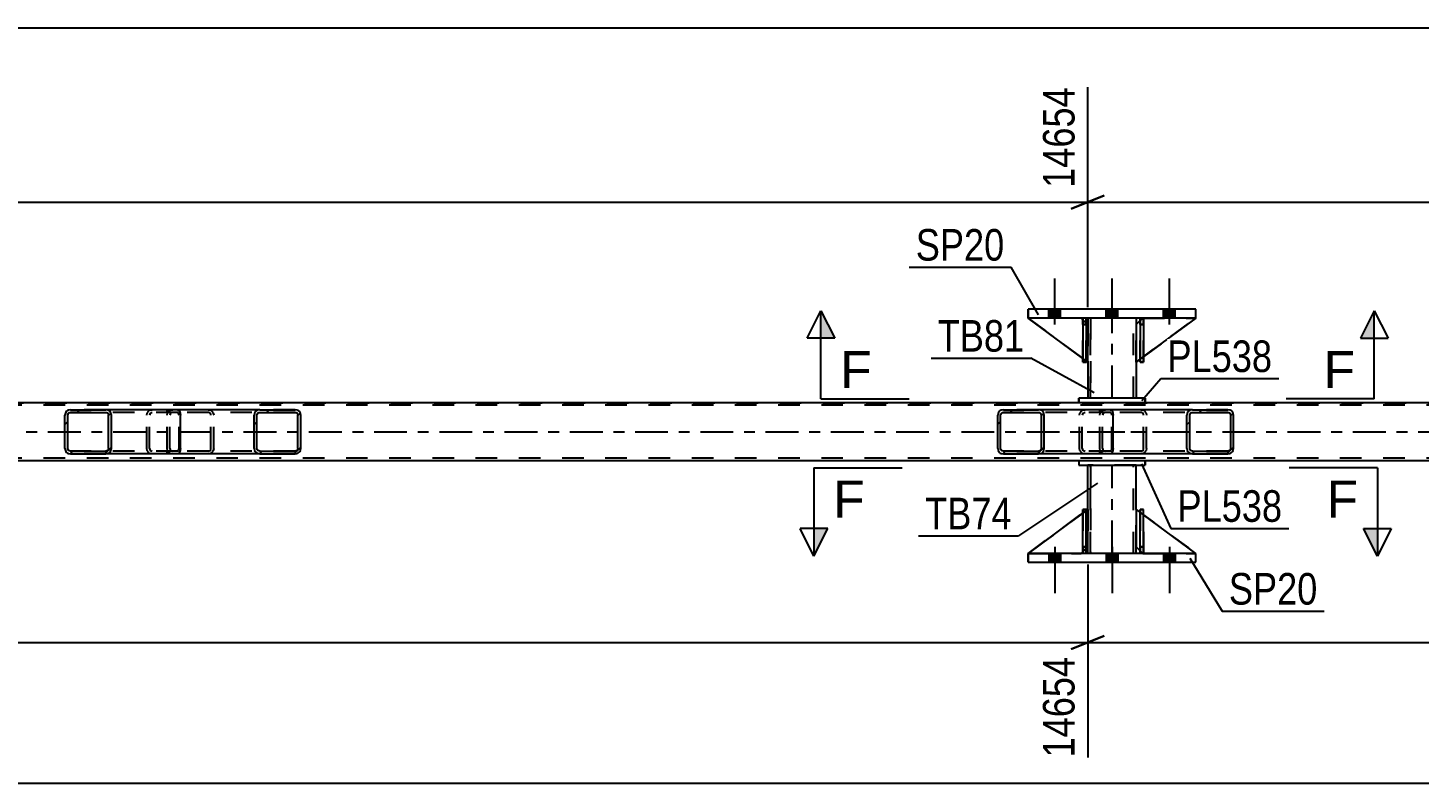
# Model space of a CAD drawing. Header units: millimetres. Extents: x 0 to 841, y 0 to 594.
# Drawn here: x 487.9 to 614.1, y 199.2 to 267.8 of the extents above; entities that cross this region are included whole.
import ezdxf

# ---------------------------------------------------------------- set-up
doc = ezdxf.new("R2010")
doc.units = ezdxf.units.MM
doc.linetypes.add('DXK_LINE_DOT2', pattern=[3.9198, 1.9599, -1.9599])
doc.linetypes.add('DXK_LINE_DOT3', pattern=[5.9187, 2.979, -0.9799, 0.9799, -0.9799])
doc.styles.add('Arial', font='ARIAL.TTF', dxfattribs={"height": 0.2})
doc.styles.add('Arial Narrow', font='ARIALN.TTF', dxfattribs={"height": 0.2})

# ---------------------------------------------------------------- blocks, each defined once
blk = doc.blocks.new('Part-122573578-4947 - 4939')
at = {"linetype": 'Continuous'}
h = blk.add_hatch(dxfattribs=at)
h.set_pattern_fill('', scale=0.7, style=0, pattern_type=0)
h.set_pattern_definition([(45, (495.46, 232.8012), (-1.57154, 1.57154), [])])
h.paths.add_polyline_path([(495.5, 232.62), (495.46, 232.8), (495.35, 232.96), (495.19, 233.06), (494.99, 233.1), (491.8, 233.1), (491.61, 233.06), (491.44, 232.96), (491.33, 232.8), (491.29, 232.62), (491.29, 229.58), (491.33, 229.39), (491.44, 229.24), (491.61, 229.13), (491.8, 229.1), (494.99, 229.1), (495.19, 229.13), (495.35, 229.24), (495.46, 229.39), (495.5, 229.58)])
h.paths.add_polyline_path([(495.23, 229.49), (495.17, 229.41), (495.09, 229.36), (494.99, 229.34), (491.8, 229.34), (491.7, 229.36), (491.62, 229.41), (491.57, 229.49), (491.55, 229.58), (491.55, 232.62), (491.57, 232.71), (491.62, 232.79), (491.7, 232.84), (491.8, 232.86), (494.99, 232.86), (495.09, 232.84), (495.17, 232.79), (495.23, 232.71), (495.25, 232.62), (495.25, 229.58)])
at = {"color": 2, "linetype": 'Continuous'}
for p, q in [((491.33, 232.8), (491.29, 232.62)), ((491.29, 229.58), (491.29, 232.62)), ((491.55, 232.62), (491.57, 232.71)), ((491.55, 229.58), (491.55, 232.62)), ((491.57, 232.71), (491.62, 232.79)), ((491.8, 233.1), (491.61, 233.06)), ((491.62, 232.79), (491.7, 232.84)), ((491.7, 232.84), (491.8, 232.86)), ((491.8, 233.1), (494.99, 233.1)), ((491.8, 232.86), (494.99, 232.86)), ((501.51, 233.1), (494.99, 233.1)), ((495.19, 233.06), (494.99, 233.1)), ((494.99, 232.86), (495.09, 232.84)), ((495.09, 232.84), (495.17, 232.79)), ((495.17, 232.79), (495.23, 232.71)), ((495.23, 232.71), (495.25, 232.62)), ((495.25, 229.58), (495.25, 232.62)), ((495.5, 232.62), (495.46, 232.8)), ((495.5, 229.58), (495.5, 232.62)), ((501.51, 233.1), (501.61, 233.06)), ((501.61, 233.06), (501.69, 232.96)), ((501.69, 232.96), (501.75, 232.8)), ((501.75, 232.8), (501.77, 232.62)), ((501.77, 229.58), (501.77, 232.62)), ((491.29, 229.58), (491.33, 229.39)), ((491.57, 229.49), (491.55, 229.58)), ((491.62, 229.41), (491.57, 229.49)), ((491.61, 229.13), (491.8, 229.1)), ((491.7, 229.36), (491.62, 229.41)), ((491.8, 229.34), (491.7, 229.36)), ((491.8, 229.34), (494.99, 229.34)), ((491.8, 229.1), (494.99, 229.1)), ((495.09, 229.36), (494.99, 229.34)), ((494.99, 229.1), (495.19, 229.13)), ((501.51, 229.1), (494.99, 229.1)), ((495.17, 229.41), (495.09, 229.36)), ((495.23, 229.49), (495.17, 229.41)), ((495.25, 229.58), (495.23, 229.49)), ((495.46, 229.39), (495.5, 229.58)), ((501.61, 229.13), (501.51, 229.1)), ((501.69, 229.24), (501.61, 229.13)), ((501.75, 229.39), (501.69, 229.24)), ((501.77, 229.58), (501.75, 229.39))]:
    blk.add_line(p, q, dxfattribs=at)
at = {"color": 7, "linetype": 'DXK_LINE_DOT2'}
for p, q in [((494.99, 233.1), (491.8, 233.1)), ((501.51, 232.86), (491.8, 232.86)), ((498.71, 232.62), (498.74, 232.8)), ((498.71, 229.58), (498.71, 232.62)), ((498.98, 232.71), (498.96, 232.62)), ((498.96, 229.58), (498.96, 232.62)), ((499.03, 232.79), (498.98, 232.71)), ((499.02, 233.06), (499.21, 233.1)), ((499.03, 232.79), (499.05, 232.8)), ((499.05, 232.8), (499.11, 232.84)), ((499.11, 232.84), (499.21, 232.86)), ((500.55, 232.86), (500.55, 233.1)), ((501.56, 232.84), (501.51, 232.86)), ((501.6, 232.79), (501.56, 232.84)), ((501.63, 232.71), (501.6, 232.79)), ((501.64, 232.62), (501.63, 232.71)), ((501.64, 229.58), (501.64, 232.62)), ((501.51, 229.34), (491.8, 229.34)), ((494.99, 229.1), (491.8, 229.1)), ((498.74, 229.39), (498.71, 229.58)), ((498.96, 229.58), (498.98, 229.49)), ((498.98, 229.49), (499.03, 229.41)), ((499.21, 229.1), (499.02, 229.13)), ((499.03, 229.41), (499.11, 229.36)), ((499.11, 229.36), (499.21, 229.34)), ((500.55, 229.1), (500.55, 229.34)), ((501.51, 229.34), (501.56, 229.36)), ((501.56, 229.36), (501.6, 229.41)), ((501.6, 229.41), (501.63, 229.49)), ((501.63, 229.49), (501.64, 229.58))]:
    blk.add_line(p, q, dxfattribs=at)
at = {"color": 2, "linetype": 'Continuous'}
for centre, start, end in [((491.78, 232.6), 111.1034, 156.0535), ((495.01, 232.6), 23.9465, 68.8966), ((491.78, 229.59), 203.9465, 248.8966), ((495.01, 229.59), 291.1034, 336.0535)]:
    blk.add_arc(centre, 0.493, start, end, dxfattribs=at)
at = {"color": 7, "linetype": 'DXK_LINE_DOT2'}
for centre, start, end in [((499.19, 232.6), 111.1034, 156.0535), ((499.19, 229.59), 203.9465, 248.8966)]:
    blk.add_arc(centre, 0.493, start, end, dxfattribs=at)
blk = doc.blocks.new('Part-122573578-4987 - 4939')
at = {"color": 2, "linetype": 'Continuous'}
for p, q in [((584.06, 241.42), (584.06, 240.82)), ((588.46, 241.42), (588.46, 240.82)), ((588.46, 241.42), (588.46, 240.82)), ((584.06, 237.42), (584.06, 234.14)), ((588.46, 237.42), (588.46, 234.14)), ((588.46, 237.42), (588.46, 234.14))]:
    blk.add_line(p, q, dxfattribs=at)
at = {"color": 7, "linetype": 'DXK_LINE_DOT2'}
for p, q in [((588.46, 241.42), (584.06, 241.42)), ((584.06, 241.42), (584.06, 234.14)), ((584.3, 234.14), (584.3, 241.42)), ((584.3, 241.42), (584.3, 234.14)), ((588.22, 234.14), (588.22, 241.42)), ((588.22, 234.14), (588.22, 241.42)), ((584.06, 240.82), (584.06, 237.42)), ((588.46, 240.82), (588.46, 237.42)), ((588.46, 240.82), (588.46, 237.42)), ((588.46, 234.14), (584.06, 234.14))]:
    blk.add_line(p, q, dxfattribs=at)
at = {"color": 7, "linetype": 'DXK_LINE_DOT3'}
blk.add_line((586.26, 234.14), (586.26, 241.42), dxfattribs=at)
blk = doc.blocks.new('Part-122573578-5002 - 4939')
at = {"linetype": 'Continuous'}
h = blk.add_hatch(dxfattribs=at)
h.set_pattern_fill('', scale=0.7, style=0, pattern_type=0)
h.set_pattern_definition([(45, (512.6375, 232.8012), (-1.57154, 1.57154), [])])
h.paths.add_polyline_path([(512.68, 232.62), (512.64, 232.8), (512.53, 232.96), (512.36, 233.06), (512.17, 233.1), (508.95, 233.1), (508.76, 233.06), (508.59, 232.96), (508.48, 232.8), (508.45, 232.62), (508.45, 229.58), (508.48, 229.39), (508.59, 229.24), (508.76, 229.13), (508.95, 229.1), (512.17, 229.1), (512.36, 229.13), (512.53, 229.24), (512.64, 229.39), (512.68, 229.58)])
h.paths.add_polyline_path([(512.4, 229.49), (512.35, 229.41), (512.27, 229.36), (512.17, 229.34), (508.95, 229.34), (508.86, 229.36), (508.77, 229.41), (508.72, 229.49), (508.7, 229.58), (508.7, 232.62), (508.72, 232.71), (508.77, 232.79), (508.86, 232.84), (508.95, 232.86), (512.17, 232.86), (512.27, 232.84), (512.35, 232.79), (512.4, 232.71), (512.42, 232.62), (512.42, 229.58)])
at = {"color": 7, "linetype": 'DXK_LINE_DOT2'}
for p, q in [((500.55, 232.62), (500.59, 232.8)), ((500.55, 229.58), (500.55, 232.62)), ((500.82, 232.71), (500.8, 232.62)), ((500.8, 229.58), (500.8, 232.62)), ((500.88, 232.79), (500.82, 232.71)), ((500.86, 233.06), (501.06, 233.1)), ((500.96, 232.84), (500.88, 232.79)), ((501.06, 232.86), (500.96, 232.84)), ((501.51, 233.1), (501.06, 233.1)), ((512.17, 232.86), (501.06, 232.86)), ((504.27, 233.1), (504.47, 233.06)), ((504.37, 232.84), (504.27, 232.86)), ((504.45, 232.79), (504.37, 232.84)), ((504.51, 232.71), (504.45, 232.79)), ((504.53, 232.62), (504.51, 232.71)), ((504.53, 229.58), (504.53, 232.62)), ((504.74, 232.8), (504.78, 232.62)), ((504.78, 229.58), (504.78, 232.62)), ((512.17, 233.1), (508.95, 233.1)), ((500.59, 229.39), (500.55, 229.58)), ((500.8, 229.58), (500.82, 229.49)), ((500.82, 229.49), (500.88, 229.41)), ((501.06, 229.1), (500.86, 229.13)), ((500.88, 229.41), (500.96, 229.36)), ((500.96, 229.36), (501.06, 229.34)), ((512.17, 229.34), (501.06, 229.34)), ((501.51, 229.1), (501.06, 229.1)), ((504.27, 229.34), (504.37, 229.36)), ((504.47, 229.13), (504.27, 229.1)), ((504.37, 229.36), (504.45, 229.41)), ((504.45, 229.41), (504.51, 229.49)), ((504.51, 229.49), (504.53, 229.58)), ((504.78, 229.58), (504.74, 229.39)), ((512.17, 229.1), (508.95, 229.1))]:
    blk.add_line(p, q, dxfattribs=at)
at = {"color": 2, "linetype": 'Continuous'}
for p, q in [((508.95, 233.1), (501.51, 233.1)), ((508.48, 232.8), (508.45, 232.62)), ((508.45, 229.58), (508.45, 232.62)), ((508.7, 232.62), (508.72, 232.71)), ((508.7, 229.58), (508.7, 232.62)), ((508.72, 232.71), (508.77, 232.79)), ((508.95, 233.1), (508.76, 233.06)), ((508.77, 232.79), (508.86, 232.84)), ((508.86, 232.84), (508.95, 232.86)), ((508.95, 233.1), (512.17, 233.1)), ((508.95, 232.86), (512.17, 232.86)), ((512.36, 233.06), (512.17, 233.1)), ((512.17, 232.86), (512.27, 232.84)), ((512.27, 232.84), (512.35, 232.79)), ((512.35, 232.79), (512.4, 232.71)), ((512.4, 232.71), (512.42, 232.62)), ((512.42, 229.58), (512.42, 232.62)), ((512.68, 232.62), (512.64, 232.8)), ((512.68, 229.58), (512.68, 232.62)), ((508.95, 229.1), (501.51, 229.1)), ((508.45, 229.58), (508.48, 229.39)), ((508.72, 229.49), (508.7, 229.58)), ((508.77, 229.41), (508.72, 229.49)), ((508.76, 229.13), (508.95, 229.1)), ((508.86, 229.36), (508.77, 229.41)), ((508.95, 229.34), (508.86, 229.36)), ((508.95, 229.34), (512.17, 229.34)), ((508.95, 229.1), (512.17, 229.1)), ((512.27, 229.36), (512.17, 229.34)), ((512.17, 229.1), (512.36, 229.13)), ((512.35, 229.41), (512.27, 229.36)), ((512.4, 229.49), (512.35, 229.41)), ((512.42, 229.58), (512.4, 229.49)), ((512.64, 229.39), (512.68, 229.58))]:
    blk.add_line(p, q, dxfattribs=at)
at = {"color": 7, "linetype": 'DXK_LINE_DOT2'}
for centre, start, end in [((501.04, 232.6), 110.9282, 155.8647), ((504.29, 232.6), 24.1353, 69.0718), ((501.04, 229.6), 204.1353, 249.0718), ((504.29, 229.6), 290.9282, 335.8647)]:
    blk.add_arc(centre, 0.495, start, end, dxfattribs=at)
at = {"color": 2, "linetype": 'Continuous'}
for centre, start, end in [((508.94, 232.6), 110.9282, 155.8647), ((512.19, 232.6), 24.1353, 69.0718), ((508.94, 229.6), 204.1353, 249.0718), ((512.19, 229.6), 290.9282, 335.8647)]:
    blk.add_arc(centre, 0.495, start, end, dxfattribs=at)
blk = doc.blocks.new('Part-122573578-5003 - 4939')
at = {"linetype": 'Continuous'}
h = blk.add_hatch(dxfattribs=at)
h.set_pattern_fill('', scale=0.7, style=0, pattern_type=0)
h.set_pattern_definition([(45, (580.0666, 232.8012), (-1.57154, 1.57154), [])])
h.paths.add_polyline_path([(580.11, 232.62), (580.07, 232.8), (579.96, 232.96), (579.79, 233.06), (579.6, 233.1), (576.41, 233.1), (576.21, 233.06), (576.05, 232.96), (575.94, 232.8), (575.9, 232.62), (575.9, 229.58), (575.94, 229.39), (576.05, 229.24), (576.21, 229.13), (576.41, 229.1), (579.6, 229.1), (579.79, 229.13), (579.96, 229.24), (580.07, 229.39), (580.11, 229.58)])
h.paths.add_polyline_path([(579.83, 229.49), (579.78, 229.41), (579.7, 229.36), (579.6, 229.34), (576.41, 229.34), (576.31, 229.36), (576.23, 229.41), (576.17, 229.49), (576.15, 229.58), (576.15, 232.62), (576.17, 232.71), (576.23, 232.79), (576.31, 232.84), (576.41, 232.86), (579.6, 232.86), (579.7, 232.84), (579.78, 232.79), (579.83, 232.71), (579.85, 232.62), (579.85, 229.58)])
at = {"color": 2, "linetype": 'Continuous'}
for p, q in [((575.94, 232.8), (575.9, 232.62)), ((575.9, 229.58), (575.9, 232.62)), ((576.15, 232.62), (576.17, 232.71)), ((576.15, 229.58), (576.15, 232.62)), ((576.17, 232.71), (576.23, 232.79)), ((576.41, 233.1), (576.21, 233.06)), ((576.23, 232.79), (576.31, 232.84)), ((576.31, 232.84), (576.41, 232.86)), ((576.41, 233.1), (579.6, 233.1)), ((576.41, 232.86), (579.6, 232.86)), ((586.11, 233.1), (579.6, 233.1)), ((579.79, 233.06), (579.6, 233.1)), ((579.6, 232.86), (579.7, 232.84)), ((579.7, 232.84), (579.78, 232.79)), ((579.78, 232.79), (579.83, 232.71)), ((579.83, 232.71), (579.85, 232.62)), ((579.85, 229.58), (579.85, 232.62)), ((580.11, 232.62), (580.07, 232.8)), ((580.11, 229.58), (580.11, 232.62)), ((586.11, 233.1), (586.21, 233.06)), ((586.21, 233.06), (586.3, 232.96)), ((586.3, 232.96), (586.35, 232.8)), ((586.35, 232.8), (586.37, 232.62)), ((586.37, 229.58), (586.37, 232.62)), ((575.9, 229.58), (575.94, 229.39)), ((576.17, 229.49), (576.15, 229.58)), ((576.23, 229.41), (576.17, 229.49)), ((576.21, 229.13), (576.41, 229.1)), ((576.31, 229.36), (576.23, 229.41)), ((576.41, 229.34), (576.31, 229.36)), ((576.41, 229.34), (579.6, 229.34)), ((576.41, 229.1), (579.6, 229.1)), ((579.7, 229.36), (579.6, 229.34)), ((579.6, 229.1), (579.79, 229.13)), ((586.11, 229.1), (579.6, 229.1)), ((579.78, 229.41), (579.7, 229.36)), ((579.83, 229.49), (579.78, 229.41)), ((579.85, 229.58), (579.83, 229.49)), ((580.07, 229.39), (580.11, 229.58)), ((586.21, 229.13), (586.11, 229.1)), ((586.3, 229.24), (586.21, 229.13)), ((586.35, 229.39), (586.3, 229.24)), ((586.37, 229.58), (586.35, 229.39))]:
    blk.add_line(p, q, dxfattribs=at)
at = {"color": 7, "linetype": 'DXK_LINE_DOT2'}
for p, q in [((579.6, 233.1), (576.41, 233.1)), ((586.11, 232.86), (576.41, 232.86)), ((583.31, 232.62), (583.35, 232.8)), ((583.31, 229.58), (583.31, 232.62)), ((583.58, 232.71), (583.56, 232.62)), ((583.56, 229.58), (583.56, 232.62)), ((583.64, 232.79), (583.58, 232.71)), ((583.62, 233.06), (583.82, 233.1)), ((583.64, 232.79), (583.66, 232.8)), ((583.66, 232.8), (583.72, 232.84)), ((583.72, 232.84), (583.82, 232.86)), ((585.16, 232.86), (585.16, 233.1)), ((586.16, 232.84), (586.11, 232.86)), ((586.21, 232.79), (586.16, 232.84)), ((586.23, 232.71), (586.21, 232.79)), ((586.24, 232.62), (586.23, 232.71)), ((586.24, 229.58), (586.24, 232.62)), ((586.11, 229.34), (576.41, 229.34)), ((579.6, 229.1), (576.41, 229.1)), ((583.35, 229.39), (583.31, 229.58)), ((583.56, 229.58), (583.58, 229.49)), ((583.58, 229.49), (583.64, 229.41)), ((583.82, 229.1), (583.62, 229.13)), ((583.64, 229.41), (583.66, 229.39)), ((583.66, 229.39), (583.72, 229.36)), ((583.72, 229.36), (583.82, 229.34)), ((585.16, 229.1), (585.16, 229.34)), ((586.11, 229.34), (586.16, 229.36)), ((586.16, 229.36), (586.21, 229.41)), ((586.21, 229.41), (586.23, 229.49)), ((586.23, 229.49), (586.24, 229.58))]:
    blk.add_line(p, q, dxfattribs=at)
at = {"color": 2, "linetype": 'Continuous'}
for centre, start, end in [((576.39, 232.6), 111.1034, 156.0535), ((579.62, 232.6), 23.9465, 68.8966), ((576.39, 229.59), 203.9465, 248.8966), ((579.62, 229.59), 291.1034, 336.0535)]:
    blk.add_arc(centre, 0.493, start, end, dxfattribs=at)
at = {"color": 7, "linetype": 'DXK_LINE_DOT2'}
for centre, start, end in [((583.8, 232.6), 111.1034, 156.0535), ((583.8, 229.59), 203.9465, 248.8966)]:
    blk.add_arc(centre, 0.493, start, end, dxfattribs=at)
blk = doc.blocks.new('Part-122573578-5004 - 4939')
at = {"linetype": 'Continuous'}
h = blk.add_hatch(dxfattribs=at)
h.set_pattern_fill('', scale=0.7, style=0, pattern_type=0)
h.set_pattern_definition([(45, (597.2442, 232.8012), (-1.57154, 1.57154), [])])
h.paths.add_polyline_path([(597.28, 232.62), (597.24, 232.8), (597.13, 232.96), (596.97, 233.06), (596.78, 233.1), (593.56, 233.1), (593.37, 233.06), (593.2, 232.96), (593.09, 232.8), (593.05, 232.62), (593.05, 229.58), (593.09, 229.39), (593.2, 229.24), (593.37, 229.13), (593.56, 229.1), (596.78, 229.1), (596.97, 229.13), (597.13, 229.24), (597.24, 229.39), (597.28, 229.58)])
h.paths.add_polyline_path([(597.01, 229.49), (596.95, 229.41), (596.87, 229.36), (596.78, 229.34), (593.56, 229.34), (593.46, 229.36), (593.38, 229.41), (593.33, 229.49), (593.31, 229.58), (593.31, 232.62), (593.33, 232.71), (593.38, 232.79), (593.46, 232.84), (593.56, 232.86), (596.78, 232.86), (596.87, 232.84), (596.95, 232.79), (597.01, 232.71), (597.03, 232.62), (597.03, 229.58)])
at = {"color": 7, "linetype": 'DXK_LINE_DOT2'}
for p, q in [((585.16, 232.62), (585.19, 232.8)), ((585.16, 229.58), (585.16, 232.62)), ((585.43, 232.71), (585.41, 232.62)), ((585.41, 229.58), (585.41, 232.62)), ((585.48, 232.79), (585.43, 232.71)), ((585.47, 233.06), (585.66, 233.1)), ((585.57, 232.84), (585.48, 232.79)), ((585.66, 232.86), (585.57, 232.84)), ((586.11, 233.1), (585.66, 233.1)), ((596.78, 232.86), (585.66, 232.86)), ((588.88, 233.1), (589.07, 233.06)), ((588.98, 232.84), (588.88, 232.86)), ((589.06, 232.79), (588.98, 232.84)), ((589.11, 232.71), (589.06, 232.79)), ((589.13, 232.62), (589.11, 232.71)), ((589.13, 229.58), (589.13, 232.62)), ((589.35, 232.8), (589.39, 232.62)), ((589.39, 229.58), (589.39, 232.62)), ((596.78, 233.1), (593.56, 233.1)), ((585.19, 229.39), (585.16, 229.58)), ((585.41, 229.58), (585.43, 229.49)), ((585.43, 229.49), (585.48, 229.41)), ((585.66, 229.1), (585.47, 229.13)), ((585.48, 229.41), (585.57, 229.36)), ((585.57, 229.36), (585.66, 229.34)), ((596.78, 229.34), (585.66, 229.34)), ((586.11, 229.1), (585.66, 229.1)), ((588.88, 229.34), (588.98, 229.36)), ((589.07, 229.13), (588.88, 229.1)), ((588.98, 229.36), (589.06, 229.41)), ((589.06, 229.41), (589.11, 229.49)), ((589.11, 229.49), (589.13, 229.58)), ((589.39, 229.58), (589.35, 229.39)), ((596.78, 229.1), (593.56, 229.1))]:
    blk.add_line(p, q, dxfattribs=at)
at = {"color": 2, "linetype": 'Continuous'}
for p, q in [((593.56, 233.1), (586.11, 233.1)), ((593.09, 232.8), (593.05, 232.62)), ((593.05, 229.58), (593.05, 232.62)), ((593.31, 232.62), (593.33, 232.71)), ((593.31, 229.58), (593.31, 232.62)), ((593.33, 232.71), (593.38, 232.79)), ((593.56, 233.1), (593.37, 233.06)), ((593.38, 232.79), (593.46, 232.84)), ((593.46, 232.84), (593.56, 232.86)), ((593.56, 233.1), (596.78, 233.1)), ((593.56, 232.86), (596.78, 232.86)), ((596.97, 233.06), (596.78, 233.1)), ((596.78, 232.86), (596.87, 232.84)), ((596.87, 232.84), (596.95, 232.79)), ((596.95, 232.79), (597.01, 232.71)), ((597.01, 232.71), (597.03, 232.62)), ((597.03, 229.58), (597.03, 232.62)), ((597.28, 232.62), (597.24, 232.8)), ((597.28, 229.58), (597.28, 232.62)), ((593.56, 229.1), (586.11, 229.1)), ((593.05, 229.58), (593.09, 229.39)), ((593.33, 229.49), (593.31, 229.58)), ((593.38, 229.41), (593.33, 229.49)), ((593.37, 229.13), (593.56, 229.1)), ((593.46, 229.36), (593.38, 229.41)), ((593.56, 229.34), (593.46, 229.36)), ((593.56, 229.34), (596.78, 229.34)), ((593.56, 229.1), (596.78, 229.1)), ((596.87, 229.36), (596.78, 229.34)), ((596.78, 229.1), (596.97, 229.13)), ((596.95, 229.41), (596.87, 229.36)), ((597.01, 229.49), (596.95, 229.41)), ((597.03, 229.58), (597.01, 229.49)), ((597.24, 229.39), (597.28, 229.58))]:
    blk.add_line(p, q, dxfattribs=at)
at = {"color": 7, "linetype": 'DXK_LINE_DOT3'}
blk.add_line((584.02, 231.1), (595.17, 231.1), dxfattribs=at)
at = {"color": 7, "linetype": 'DXK_LINE_DOT2'}
for centre, start, end in [((585.65, 232.6), 110.9282, 155.8647), ((588.9, 232.6), 24.1353, 69.0718), ((585.65, 229.6), 204.1353, 249.0718), ((588.9, 229.6), 290.9282, 335.8647)]:
    blk.add_arc(centre, 0.495, start, end, dxfattribs=at)
at = {"color": 2, "linetype": 'Continuous'}
for centre, start, end in [((593.54, 232.6), 110.9282, 155.8647), ((596.79, 232.6), 24.1353, 69.0718), ((593.54, 229.6), 204.1353, 249.0718), ((596.79, 229.6), 290.9282, 335.8647)]:
    blk.add_arc(centre, 0.495, start, end, dxfattribs=at)
blk = doc.blocks.new('Bolt-122573578-5179 - 4939')
at = {"linetype": 'Continuous'}
for points in [[(581.58, 220.06), (580.54, 220.06), (580.54, 219.26), (581.58, 219.26)], [(581.58, 220.06), (580.54, 220.06), (580.54, 219.26), (581.58, 219.26)], [(581.58, 220.06), (580.54, 220.06), (580.54, 219.26), (581.58, 219.26)], [(586.78, 220.06), (585.74, 220.06), (585.74, 219.26), (586.78, 219.26)], [(586.78, 220.06), (585.74, 220.06), (585.74, 219.26), (586.78, 219.26)], [(591.98, 220.06), (590.94, 220.06), (590.94, 219.26), (591.98, 219.26)], [(591.98, 220.06), (590.94, 220.06), (590.94, 219.26), (591.98, 219.26)], [(591.98, 220.06), (590.94, 220.06), (590.94, 219.26), (591.98, 219.26)]]:
    blk.add_hatch(color=1, dxfattribs=at).paths.add_polyline_path(points)
at = {"color": 1, "linetype": 'Continuous'}
for p, q in [((580.54, 220.06), (580.54, 219.26)), ((580.54, 220.06), (580.54, 219.26)), ((580.54, 220.06), (580.54, 219.26)), ((581.06, 220.66), (581.06, 216.46)), ((581.06, 220.66), (581.06, 216.46)), ((581.06, 220.66), (581.06, 216.46)), ((581.58, 220.06), (581.58, 219.26)), ((581.58, 220.06), (581.58, 219.26)), ((581.58, 220.06), (581.58, 219.26)), ((585.74, 220.06), (585.74, 219.26)), ((585.74, 220.06), (585.74, 219.26)), ((586.26, 220.66), (586.26, 216.46)), ((586.26, 220.66), (586.26, 216.46)), ((586.78, 220.06), (586.78, 219.26)), ((586.78, 220.06), (586.78, 219.26)), ((590.94, 220.06), (590.94, 219.26)), ((590.94, 220.06), (590.94, 219.26)), ((590.94, 220.06), (590.94, 219.26)), ((591.46, 220.66), (591.46, 216.46)), ((591.46, 220.66), (591.46, 216.46)), ((591.46, 220.66), (591.46, 216.46)), ((591.98, 220.06), (591.98, 219.26)), ((591.98, 220.06), (591.98, 219.26)), ((591.98, 220.06), (591.98, 219.26))]:
    blk.add_line(p, q, dxfattribs=at)
blk = doc.blocks.new('Part-122573578-5131 - 4939')
at = {"color": 2, "linetype": 'Continuous'}
for p, q in [((588.46, 224.06), (588.46, 224.06)), ((588.46, 224.06), (588.46, 220.66)), ((588.81, 223.8), (588.46, 224.06)), ((593.86, 220.06), (589.13, 223.56)), ((588.46, 220.66), (588.46, 220.66)), ((588.81, 220.3), (588.46, 220.66)), ((593.86, 220.06), (593.86, 220.06))]:
    blk.add_line(p, q, dxfattribs=at)
at = {"color": 7, "linetype": 'DXK_LINE_DOT2'}
for p, q in [((588.46, 220.66), (588.46, 224.06)), ((588.46, 224.06), (593.86, 220.06)), ((589.13, 223.56), (588.81, 223.8)), ((589.06, 220.06), (588.46, 220.66)), ((589.06, 220.06), (588.81, 220.3)), ((589.06, 220.06), (593.86, 220.06)), ((593.86, 220.06), (593.86, 220.06))]:
    blk.add_line(p, q, dxfattribs=at)
blk = doc.blocks.new('Part-122573578-5068 - 4939')
at = {"color": 7, "linetype": 'DXK_LINE_DOT2'}
for p, q in [((583.94, 224.06), (583.62, 224.06)), ((583.62, 220.66), (583.62, 224.06)), ((583.62, 220.06), (583.62, 224.06)), ((583.94, 220.53), (583.94, 224.06)), ((583.94, 220.66), (583.94, 223.96)), ((583.94, 220.66), (583.62, 220.66)), ((583.62, 220.06), (583.62, 220.66)), ((583.94, 220.06), (583.62, 220.06)), ((583.94, 220.53), (583.94, 220.66)), ((583.94, 220.06), (583.94, 220.06))]:
    blk.add_line(p, q, dxfattribs=at)
at = {"color": 2, "linetype": 'Continuous'}
for p, q in [((583.94, 223.96), (583.94, 224.06)), ((583.94, 220.06), (583.94, 220.53)), ((583.94, 220.06), (583.94, 220.53))]:
    blk.add_line(p, q, dxfattribs=at)
blk = doc.blocks.new('Part-122573578-5071 - 4939')
at = {"color": 7, "linetype": 'DXK_LINE_DOT2'}
for p, q in [((588.46, 240.82), (589.06, 241.42)), ((593.86, 241.42), (588.46, 237.42)), ((589.06, 241.42), (588.81, 241.17)), ((589.06, 241.42), (593.86, 241.42)), ((593.86, 241.42), (593.86, 241.42)), ((588.46, 237.42), (588.46, 240.82)), ((589.13, 237.92), (588.81, 237.68))]:
    blk.add_line(p, q, dxfattribs=at)
at = {"color": 2, "linetype": 'Continuous'}
for p, q in [((588.81, 241.17), (588.46, 240.82)), ((593.86, 241.42), (589.13, 237.92)), ((593.86, 241.42), (593.86, 241.42)), ((588.46, 240.82), (588.46, 237.42)), ((588.46, 240.82), (588.46, 240.82)), ((588.81, 237.68), (588.46, 237.42)), ((588.46, 237.42), (588.46, 237.42))]:
    blk.add_line(p, q, dxfattribs=at)
blk = doc.blocks.new('Part-122573578-5074 - 4939')
at = {"color": 7, "linetype": 'DXK_LINE_DOT2'}
for p, q in [((589.06, 241.42), (588.46, 240.82)), ((588.46, 237.42), (593.86, 241.42)), ((588.46, 240.82), (589.06, 241.42)), ((593.86, 241.42), (588.46, 237.42)), ((589.06, 241.42), (593.86, 241.42)), ((588.46, 240.82), (588.46, 237.42)), ((588.46, 240.82), (588.46, 240.82)), ((588.46, 237.42), (588.46, 240.82)), ((588.46, 237.42), (588.46, 237.42))]:
    blk.add_line(p, q, dxfattribs=at)
at = {"color": 2, "linetype": 'Continuous'}
blk.add_line((593.86, 241.42), (593.86, 241.42), dxfattribs=at)
blk = doc.blocks.new('Part-122573578-5077 - 4939')
at = {"color": 2, "linetype": 'Continuous'}
for p, q in [((583.61, 237.75), (578.66, 241.42)), ((583.61, 241.26), (583.46, 241.42)), ((584.06, 240.82), (583.93, 240.94)), ((584.06, 240.82), (584.06, 240.82)), ((584.06, 237.42), (584.06, 240.82)), ((584.06, 237.42), (583.93, 237.51)), ((584.06, 237.42), (584.06, 237.42))]:
    blk.add_line(p, q, dxfattribs=at)
at = {"color": 7, "linetype": 'DXK_LINE_DOT2'}
for p, q in [((584.06, 237.42), (578.66, 241.42)), ((583.46, 241.42), (578.66, 241.42)), ((583.46, 241.42), (584.06, 240.82)), ((583.93, 240.94), (583.61, 241.26)), ((584.06, 240.82), (584.06, 237.42)), ((583.93, 237.51), (583.61, 237.75))]:
    blk.add_line(p, q, dxfattribs=at)
blk = doc.blocks.new('Part-122573578-5080 - 4939')
at = {"color": 7, "linetype": 'DXK_LINE_DOT2'}
for p, q in [((584.06, 237.42), (578.66, 241.42)), ((583.46, 241.42), (578.66, 241.42)), ((578.66, 241.42), (584.06, 237.42)), ((583.46, 241.42), (584.06, 240.82)), ((584.06, 240.82), (583.46, 241.42)), ((584.06, 240.82), (584.06, 237.42)), ((584.06, 240.82), (584.06, 240.82)), ((584.06, 237.42), (584.06, 240.82)), ((584.06, 237.42), (584.06, 237.42))]:
    blk.add_line(p, q, dxfattribs=at)
blk = doc.blocks.new('Part-122573578-5081 - 4939')
at = {"color": 2, "linetype": 'Continuous'}
for p, q in [((589.13, 241.42), (588.81, 241.42)), ((588.81, 241.42), (588.81, 237.42)), ((589.13, 240.82), (589.13, 241.42)), ((589.13, 241.42), (589.13, 237.42)), ((589.13, 237.42), (588.81, 237.42))]:
    blk.add_line(p, q, dxfattribs=at)
at = {"color": 7, "linetype": 'DXK_LINE_DOT2'}
for p, q in [((588.81, 240.82), (588.81, 241.42)), ((589.13, 241.42), (589.13, 241.42)), ((589.13, 241.42), (589.13, 241.42)), ((589.13, 240.82), (588.81, 240.82)), ((588.81, 240.82), (588.81, 237.42)), ((589.13, 237.42), (589.13, 240.82))]:
    blk.add_line(p, q, dxfattribs=at)
blk = doc.blocks.new('Part-122573578-5082 - 4939')
at = {"color": 2, "linetype": 'Continuous'}
for p, q in [((583.93, 241.42), (583.61, 241.42)), ((583.61, 241.42), (583.61, 237.42)), ((583.93, 240.82), (583.93, 241.42)), ((583.93, 241.42), (583.93, 237.42)), ((583.93, 237.42), (583.61, 237.42))]:
    blk.add_line(p, q, dxfattribs=at)
at = {"color": 7, "linetype": 'DXK_LINE_DOT2'}
for p, q in [((583.61, 240.82), (583.61, 241.42)), ((583.93, 241.42), (583.93, 241.42)), ((583.93, 241.42), (583.93, 241.42)), ((583.93, 240.82), (583.61, 240.82)), ((583.61, 240.82), (583.61, 237.42)), ((583.93, 237.42), (583.93, 240.82))]:
    blk.add_line(p, q, dxfattribs=at)
blk = doc.blocks.new('Part-122573578-5083 - 4939')
at = {"color": 7, "linetype": 'DXK_LINE_DOT2'}
for p, q in [((588.81, 240.82), (588.81, 241.42)), ((588.82, 241.42), (588.81, 237.42)), ((588.81, 241.42), (588.82, 241.42)), ((589.14, 241.42), (588.81, 241.42)), ((589.13, 240.82), (589.13, 241.42)), ((589.13, 237.42), (589.14, 241.42)), ((588.81, 237.42), (588.81, 240.82)), ((588.81, 240.82), (589.13, 240.82)), ((589.13, 240.82), (589.13, 237.92)), ((588.81, 237.42), (589.13, 237.42))]:
    blk.add_line(p, q, dxfattribs=at)
at = {"color": 2, "linetype": 'Continuous'}
blk.add_line((589.13, 237.92), (589.13, 237.42), dxfattribs=at)
blk = doc.blocks.new('Part-122573578-5084 - 4939')
at = {"color": 7, "linetype": 'DXK_LINE_DOT2'}
for p, q in [((583.62, 240.82), (583.62, 241.42)), ((583.62, 241.42), (583.62, 241.42)), ((583.62, 241.42), (583.62, 237.42)), ((583.94, 241.42), (583.62, 241.42)), ((583.62, 237.42), (583.62, 240.82)), ((583.62, 240.82), (583.94, 240.82)), ((583.94, 240.94), (583.94, 240.82)), ((583.94, 240.94), (583.94, 237.42)), ((583.94, 240.82), (583.94, 237.51)), ((583.62, 237.42), (583.94, 237.42))]:
    blk.add_line(p, q, dxfattribs=at)
at = {"color": 2, "linetype": 'Continuous'}
for p, q in [((583.94, 241.42), (583.94, 240.94)), ((583.94, 241.42), (583.94, 240.94)), ((583.94, 237.51), (583.94, 237.42))]:
    blk.add_line(p, q, dxfattribs=at)
blk = doc.blocks.new('Part-122573578-5089 - 4939')
at = {"color": 2, "linetype": 'Continuous'}
for p, q in [((584.06, 224.06), (584.06, 228.06)), ((588.46, 224.06), (588.46, 228.06)), ((588.46, 224.06), (588.46, 228.06)), ((584.06, 220.06), (584.06, 220.66)), ((588.46, 220.06), (588.46, 220.66)), ((588.46, 220.06), (588.46, 220.66))]:
    blk.add_line(p, q, dxfattribs=at)
at = {"color": 7, "linetype": 'DXK_LINE_DOT2'}
for p, q in [((588.46, 228.06), (584.06, 228.06)), ((584.06, 220.06), (584.06, 228.06)), ((584.3, 220.06), (584.3, 228.06)), ((584.3, 228.06), (584.3, 220.06)), ((588.22, 220.06), (588.22, 228.06)), ((588.22, 220.06), (588.22, 228.06)), ((584.06, 220.66), (584.06, 224.06)), ((588.46, 220.66), (588.46, 224.06)), ((588.46, 220.66), (588.46, 224.06)), ((588.46, 220.06), (584.06, 220.06))]:
    blk.add_line(p, q, dxfattribs=at)
at = {"color": 7, "linetype": 'DXK_LINE_DOT3'}
blk.add_line((586.26, 220.06), (586.26, 228.06), dxfattribs=at)
blk = doc.blocks.new('Part-122573578-5094 - 4939')
at = {"color": 2, "linetype": 'Continuous'}
for p, q in [((583.26, 228.46), (583.26, 228.06)), ((589.26, 228.46), (583.26, 228.46)), ((589.26, 228.46), (589.26, 228.06)), ((589.26, 228.06), (589.26, 228.46)), ((583.26, 228.06), (589.26, 228.06))]:
    blk.add_line(p, q, dxfattribs=at)
at = {"color": 7, "linetype": 'DXK_LINE_DOT2'}
for p, q in [((583.26, 228.46), (583.26, 228.06)), ((589.26, 228.46), (589.26, 228.46)), ((589.26, 228.46), (589.26, 228.46)), ((589.26, 228.06), (589.26, 228.06)), ((589.26, 228.06), (589.26, 228.06))]:
    blk.add_line(p, q, dxfattribs=at)
blk = doc.blocks.new('Part-122573578-5099 - 4939')
at = {"color": 2, "linetype": 'Continuous'}
for p, q in [((589.26, 234.14), (583.26, 234.14)), ((583.26, 233.74), (583.26, 234.14)), ((589.26, 233.74), (583.26, 233.74)), ((589.26, 234.14), (589.26, 233.74)), ((589.26, 233.74), (589.26, 234.14))]:
    blk.add_line(p, q, dxfattribs=at)
at = {"color": 7, "linetype": 'DXK_LINE_DOT2'}
for p, q in [((589.26, 234.14), (583.26, 234.14)), ((583.26, 234.14), (583.26, 233.74)), ((583.26, 234.14), (583.26, 234.14)), ((589.26, 233.74), (583.26, 233.74)), ((583.26, 233.74), (583.26, 233.74)), ((589.26, 234.14), (589.26, 234.14)), ((589.26, 233.74), (589.26, 233.74))]:
    blk.add_line(p, q, dxfattribs=at)
blk = doc.blocks.new('Part-122573578-5102 - 4939')
at = {"color": 7, "linetype": 'DXK_LINE_DOT2'}
for p, q in [((588.46, 220.66), (588.46, 224.06)), ((588.46, 224.06), (593.86, 220.06)), ((588.46, 224.06), (588.46, 224.06)), ((588.46, 224.06), (588.46, 220.66)), ((593.86, 220.06), (588.46, 224.06)), ((589.06, 220.06), (588.46, 220.66)), ((588.46, 220.66), (588.46, 220.66)), ((588.46, 220.66), (589.06, 220.06)), ((589.06, 220.06), (593.86, 220.06))]:
    blk.add_line(p, q, dxfattribs=at)
at = {"color": 2, "linetype": 'Continuous'}
blk.add_line((593.86, 220.06), (593.86, 220.06), dxfattribs=at)
blk = doc.blocks.new('Part-122573578-5105 - 4939')
at = {"color": 7, "linetype": 'DXK_LINE_DOT2'}
for p, q in [((578.66, 220.06), (584.06, 224.06)), ((583.93, 223.96), (583.61, 223.73)), ((584.06, 224.06), (584.06, 220.66)), ((578.66, 220.06), (583.46, 220.06)), ((584.06, 220.66), (583.46, 220.06)), ((583.93, 220.53), (583.61, 220.21))]:
    blk.add_line(p, q, dxfattribs=at)
at = {"color": 2, "linetype": 'Continuous'}
for p, q in [((583.61, 223.73), (578.66, 220.06)), ((584.06, 224.06), (583.93, 223.96)), ((584.06, 220.66), (584.06, 224.06)), ((584.06, 224.06), (584.06, 224.06)), ((583.61, 220.21), (583.46, 220.06)), ((584.06, 220.66), (583.93, 220.53)), ((584.06, 220.66), (584.06, 220.66))]:
    blk.add_line(p, q, dxfattribs=at)
blk = doc.blocks.new('Part-122573578-5108 - 4939')
at = {"color": 7, "linetype": 'DXK_LINE_DOT2'}
for p, q in [((584.06, 224.06), (578.66, 220.06)), ((578.66, 220.06), (584.06, 224.06)), ((584.06, 220.66), (584.06, 224.06)), ((584.06, 224.06), (584.06, 224.06)), ((584.06, 224.06), (584.06, 220.66)), ((578.66, 220.06), (583.46, 220.06)), ((583.46, 220.06), (584.06, 220.66)), ((584.06, 220.66), (583.46, 220.06)), ((584.06, 220.66), (584.06, 220.66))]:
    blk.add_line(p, q, dxfattribs=at)
blk = doc.blocks.new('Part-122573578-5109 - 4939')
at = {"color": 2, "linetype": 'Continuous'}
for p, q in [((588.81, 220.06), (588.81, 224.06)), ((588.81, 224.06), (589.13, 224.06)), ((589.13, 220.06), (589.13, 224.06)), ((589.13, 220.06), (588.81, 220.06)), ((589.13, 220.06), (589.13, 220.65))]:
    blk.add_line(p, q, dxfattribs=at)
at = {"color": 7, "linetype": 'DXK_LINE_DOT2'}
for p, q in [((588.81, 224.06), (588.81, 220.66)), ((589.13, 220.65), (589.13, 224.06)), ((588.81, 220.66), (588.81, 220.06)), ((588.81, 220.66), (589.13, 220.66)), ((588.81, 220.06), (588.81, 220.06)), ((589.13, 220.06), (589.13, 220.06)), ((589.13, 220.06), (589.13, 220.06))]:
    blk.add_line(p, q, dxfattribs=at)
blk = doc.blocks.new('Part-122573578-5110 - 4939')
at = {"color": 2, "linetype": 'Continuous'}
for p, q in [((583.61, 220.06), (583.61, 224.06)), ((583.61, 224.06), (583.93, 224.06)), ((583.93, 220.06), (583.93, 224.06)), ((583.93, 220.06), (583.61, 220.06)), ((583.93, 220.06), (583.93, 220.65))]:
    blk.add_line(p, q, dxfattribs=at)
at = {"color": 7, "linetype": 'DXK_LINE_DOT2'}
for p, q in [((583.61, 224.06), (583.61, 220.66)), ((583.93, 220.65), (583.93, 224.06)), ((583.61, 220.66), (583.61, 220.06)), ((583.61, 220.66), (583.93, 220.66)), ((583.61, 220.06), (583.61, 220.06)), ((583.93, 220.06), (583.93, 220.06)), ((583.93, 220.06), (583.93, 220.06))]:
    blk.add_line(p, q, dxfattribs=at)
blk = doc.blocks.new('Part-122573578-5111 - 4939')
at = {"color": 7, "linetype": 'DXK_LINE_DOT2'}
for p, q in [((589.13, 224.06), (588.81, 224.06)), ((588.81, 220.66), (588.81, 224.06)), ((588.82, 220.06), (588.81, 224.06)), ((589.14, 220.06), (589.13, 224.06)), ((589.13, 220.66), (589.13, 223.56)), ((589.13, 220.66), (588.81, 220.66)), ((588.81, 220.06), (588.81, 220.66)), ((589.14, 220.06), (588.81, 220.06)), ((589.13, 220.66), (589.13, 220.06)), ((589.13, 220.06), (589.14, 220.06))]:
    blk.add_line(p, q, dxfattribs=at)
at = {"color": 2, "linetype": 'Continuous'}
blk.add_line((589.13, 223.56), (589.13, 224.06), dxfattribs=at)
blk = doc.blocks.new('Part-122573578-5116 - 4939')
at = {"color": 7, "linetype": 'DXK_LINE_DOT2'}
for p, q in [((722.57, 233.5), (69.51, 233.5)), ((160.22, 233.74), (722.57, 233.74)), ((589.26, 233.74), (583.26, 233.74)), ((722.57, 228.7), (69.51, 228.7)), ((589.26, 228.46), (583.26, 228.46))]:
    blk.add_line(p, q, dxfattribs=at)
at = {"color": 2, "linetype": 'Continuous'}
for p, q in [((583.26, 233.74), (335.44, 233.74)), ((722.57, 233.74), (589.26, 233.74)), ((583.26, 228.46), (335.44, 228.46)), ((722.57, 228.46), (589.26, 228.46))]:
    blk.add_line(p, q, dxfattribs=at)
at = {"color": 7, "linetype": 'DXK_LINE_DOT3'}
blk.add_line((69.51, 231.1), (722.57, 231.1), dxfattribs=at)
blk = doc.blocks.new('Part-122573578-5123 - 4939')
at = {"color": 2, "linetype": 'Continuous'}
for p, q in [((593.86, 242.22), (578.66, 242.22)), ((578.66, 242.22), (578.66, 241.42)), ((593.86, 241.42), (578.66, 241.42)), ((593.86, 241.42), (593.86, 242.22)), ((593.86, 241.42), (593.86, 242.22))]:
    blk.add_line(p, q, dxfattribs=at)
at = {"color": 7, "linetype": 'DXK_LINE_DOT2'}
for p, q in [((578.66, 241.42), (578.66, 242.22)), ((593.86, 241.42), (593.86, 241.42)), ((593.86, 241.42), (593.86, 241.42))]:
    blk.add_line(p, q, dxfattribs=at)
blk = doc.blocks.new('Part-122573578-5128 - 4939')
at = {"color": 2, "linetype": 'Continuous'}
for p, q in [((578.66, 220.06), (578.66, 219.26)), ((593.86, 220.06), (578.66, 220.06)), ((593.86, 219.26), (593.86, 220.06)), ((593.86, 219.26), (593.86, 220.06)), ((578.66, 219.26), (593.86, 219.26))]:
    blk.add_line(p, q, dxfattribs=at)
at = {"color": 7, "linetype": 'DXK_LINE_DOT2'}
for p, q in [((578.66, 219.26), (578.66, 220.06)), ((593.86, 220.06), (593.86, 220.06)), ((593.86, 220.06), (593.86, 220.06)), ((593.86, 220.06), (593.86, 220.06))]:
    blk.add_line(p, q, dxfattribs=at)
blk = doc.blocks.new('Bolt-122573578-5178 - 4939')
at = {"linetype": 'Continuous'}
for points in [[(580.54, 241.42), (581.58, 241.42), (581.58, 242.22), (580.54, 242.22)], [(580.54, 241.42), (581.58, 241.42), (581.58, 242.22), (580.54, 242.22)], [(580.54, 241.42), (581.58, 241.42), (581.58, 242.22), (580.54, 242.22)], [(585.74, 241.42), (586.78, 241.42), (586.78, 242.22), (585.74, 242.22)], [(585.74, 241.42), (586.78, 241.42), (586.78, 242.22), (585.74, 242.22)], [(590.94, 241.42), (591.98, 241.42), (591.98, 242.22), (590.94, 242.22)], [(590.94, 241.42), (591.98, 241.42), (591.98, 242.22), (590.94, 242.22)], [(590.94, 241.42), (591.98, 241.42), (591.98, 242.22), (590.94, 242.22)]]:
    blk.add_hatch(color=1, dxfattribs=at).paths.add_polyline_path(points)
at = {"color": 1, "linetype": 'Continuous'}
for p, q in [((581.06, 240.82), (581.06, 245.02)), ((581.06, 240.82), (581.06, 245.02)), ((581.06, 240.82), (581.06, 245.02)), ((586.26, 240.82), (586.26, 245.02)), ((586.26, 240.82), (586.26, 245.02)), ((591.46, 240.82), (591.46, 245.02)), ((591.46, 240.82), (591.46, 245.02)), ((591.46, 240.82), (591.46, 245.02)), ((580.54, 241.42), (580.54, 242.22)), ((580.54, 241.42), (580.54, 242.22)), ((580.54, 241.42), (580.54, 242.22)), ((581.58, 241.42), (581.58, 242.22)), ((581.58, 241.42), (581.58, 242.22)), ((581.58, 241.42), (581.58, 242.22)), ((585.74, 241.42), (585.74, 242.22)), ((585.74, 241.42), (585.74, 242.22)), ((586.78, 241.42), (586.78, 242.22)), ((586.78, 241.42), (586.78, 242.22)), ((590.94, 241.42), (590.94, 242.22)), ((590.94, 241.42), (590.94, 242.22)), ((590.94, 241.42), (590.94, 242.22)), ((591.98, 241.42), (591.98, 242.22)), ((591.98, 241.42), (591.98, 242.22)), ((591.98, 241.42), (591.98, 242.22))]:
    blk.add_line(p, q, dxfattribs=at)
blk = doc.blocks.new('StraightDimension-122573578-5273 - 4939')
at = {"color": 7, "linetype": 'Continuous'}
for p, q in [((584.06, 219.06), (584.06, 201.55)), ((585.56, 212.59), (582.56, 211.39)), ((584.06, 211.99), (731.19, 211.99))]:
    blk.add_line(p, q, dxfattribs=at)
blk = doc.blocks.new('StraightDimension-122573578-5277 - 4939')
at = {"color": 7, "linetype": 'Continuous'}
for p, q in [((584.06, 219.06), (584.06, 201.55)), ((582.56, 211.39), (585.56, 212.59)), ((330.24, 211.99), (584.06, 211.99))]:
    blk.add_line(p, q, dxfattribs=at)
at = {"color": 0, "linetype": 'Continuous'}
blk.add_wipeout([(583.46, 211.29), (579.26, 211.29), (579.26, 200.95), (583.46, 200.95)], dxfattribs=at)
at = {"color": 3, "linetype": 'Continuous', "style": 'Arial Narrow'}
blk.add_text('14654', height=2.863, rotation=90.0002, dxfattribs=at).set_placement((582.86, 201.55))
blk = doc.blocks.new('StraightDimension-122573578-5286 - 4939')
at = {"color": 7, "linetype": 'Continuous'}
blk.add_line((60.25, 199.22), (731.83, 199.22), dxfattribs=at)
blk = doc.blocks.new('StraightDimension-122573578-5301 - 4939')
at = {"color": 7, "linetype": 'Continuous'}
for p, q in [((584.06, 242.42), (584.06, 262.37)), ((585.56, 252.53), (582.56, 251.33)), ((584.06, 251.93), (731.19, 251.93))]:
    blk.add_line(p, q, dxfattribs=at)
blk = doc.blocks.new('StraightDimension-122573578-5305 - 4939')
at = {"color": 7, "linetype": 'Continuous'}
for p, q in [((584.06, 242.42), (584.06, 262.37)), ((582.56, 251.33), (585.56, 252.53)), ((330.24, 251.93), (584.06, 251.93))]:
    blk.add_line(p, q, dxfattribs=at)
at = {"color": 0, "linetype": 'Continuous'}
blk.add_wipeout([(583.46, 262.97), (579.26, 262.97), (579.26, 252.63), (583.46, 252.63)], dxfattribs=at)
at = {"color": 3, "linetype": 'Continuous', "style": 'Arial Narrow'}
blk.add_text('14654', height=2.863, rotation=90.0002, dxfattribs=at).set_placement((582.86, 253.23))
blk = doc.blocks.new('StraightDimension-122573578-9133 - 4939')
at = {"color": 7, "linetype": 'Continuous'}
blk.add_line((60.89, 267.75), (731.19, 267.75), dxfattribs=at)
blk = doc.blocks.new('Mark-122573578-4983 - 4939')
at = {"color": 0}
blk.add_wipeout([(578.31, 238.37), (578.31, 241.37), (570.45, 241.37), (570.45, 238.37)], dxfattribs=at)
blk.add_wipeout([(578.31, 238.37), (578.31, 241.37), (570.45, 241.37), (570.45, 238.37)], dxfattribs=at)
at = {"color": 30, "linetype": 'Continuous'}
for p in [(569.85, 237.77), (584.65, 234.64)]:
    blk.add_line(p, (578.91, 237.77), dxfattribs=at)
at = {"color": 3, "style": 'Arial Narrow'}
blk.add_text('TB81', height=2.863, dxfattribs=at).set_placement((570.45, 238.37))
blk = doc.blocks.new('Mark-122573578-5085 - 4939')
at = {"color": 0}
blk.add_wipeout([(577.17, 222.25), (577.17, 225.25), (569.31, 225.25), (569.31, 222.25)], dxfattribs=at)
blk.add_wipeout([(577.17, 222.25), (577.17, 225.25), (569.31, 225.25), (569.31, 222.25)], dxfattribs=at)
at = {"color": 30, "linetype": 'Continuous'}
for p in [(584.95, 226.45), (568.71, 221.65)]:
    blk.add_line(p, (577.77, 221.65), dxfattribs=at)
at = {"color": 3, "style": 'Arial Narrow'}
blk.add_text('TB74', height=2.863, dxfattribs=at).set_placement((569.31, 222.25))
blk = doc.blocks.new('Mark-122573578-5090 - 4939')
at = {"color": 0}
blk.add_wipeout([(601.71, 222.93), (601.71, 225.93), (592.2, 225.93), (592.2, 222.93)], dxfattribs=at)
blk.add_wipeout([(601.71, 222.93), (601.71, 225.93), (592.2, 225.93), (592.2, 222.93)], dxfattribs=at)
at = {"color": 30, "linetype": 'Continuous'}
for p, q in [((588.95, 228.19), (591.6, 222.33)), ((591.6, 222.33), (602.31, 222.33))]:
    blk.add_line(p, q, dxfattribs=at)
at = {"color": 3, "style": 'Arial Narrow'}
blk.add_text('PL538', height=2.863, dxfattribs=at).set_placement((592.2, 222.93))
blk = doc.blocks.new('Mark-122573578-5095 - 4939')
at = {"color": 0}
blk.add_wipeout([(600.79, 236.52), (600.79, 239.52), (591.29, 239.52), (591.29, 236.52)], dxfattribs=at)
blk.add_wipeout([(600.79, 236.52), (600.79, 239.52), (591.29, 239.52), (591.29, 236.52)], dxfattribs=at)
at = {"color": 30, "linetype": 'Continuous'}
for p, q in [((588.98, 233.93), (590.69, 235.92)), ((590.69, 235.92), (601.39, 235.92))]:
    blk.add_line(p, q, dxfattribs=at)
at = {"color": 3, "style": 'Arial Narrow'}
blk.add_text('PL538', height=2.863, dxfattribs=at).set_placement((591.29, 236.52))
blk = doc.blocks.new('Mark-122573578-5119 - 4939')
at = {"color": 0}
blk.add_wipeout([(576.5, 246.63), (576.5, 249.63), (568.46, 249.63), (568.46, 246.63)], dxfattribs=at)
blk.add_wipeout([(576.5, 246.63), (576.5, 249.63), (568.46, 249.63), (568.46, 246.63)], dxfattribs=at)
at = {"color": 30, "linetype": 'Continuous'}
for p in [(567.86, 246.03), (579.6, 241.7)]:
    blk.add_line(p, (577.1, 246.03), dxfattribs=at)
at = {"color": 3, "style": 'Arial Narrow'}
blk.add_text('SP20', height=2.863, dxfattribs=at).set_placement((568.46, 246.63))
blk = doc.blocks.new('Mark-122573578-5124 - 4939')
at = {"color": 0}
blk.add_wipeout([(604.9, 215.42), (604.9, 218.42), (596.86, 218.42), (596.86, 215.42)], dxfattribs=at)
blk.add_wipeout([(604.9, 215.42), (604.9, 218.42), (596.86, 218.42), (596.86, 215.42)], dxfattribs=at)
at = {"color": 30, "linetype": 'Continuous'}
for p, q in [((593.31, 219.64), (596.26, 214.82)), ((596.26, 214.82), (605.5, 214.82))]:
    blk.add_line(p, q, dxfattribs=at)
at = {"color": 3, "style": 'Arial Narrow'}
blk.add_text('SP20', height=2.863, dxfattribs=at).set_placement((596.86, 215.42))
blk = doc.blocks.new('SectionMark-122573578-5335 - 4939')
at = {"linetype": 'Continuous'}
for points in [[(559.22, 222.32), (560.47, 222.32), (559.22, 219.82)], [(609.08, 222.32), (610.33, 222.32), (610.33, 219.82)]]:
    blk.add_hatch(color=6, dxfattribs=at).paths.add_polyline_path(points)
at = {"color": 6, "linetype": 'Continuous'}
for p, q in [((559.22, 227.82), (567.22, 227.82)), ((559.22, 227.82), (559.22, 219.82)), ((610.33, 227.82), (602.33, 227.82)), ((610.33, 227.82), (610.33, 219.82)), ((559.22, 219.82), (557.97, 222.32)), ((560.47, 222.32), (557.97, 222.32)), ((559.22, 219.82), (560.47, 222.32)), ((609.08, 222.32), (611.58, 222.32)), ((610.33, 219.82), (609.08, 222.32)), ((611.58, 222.32), (610.33, 219.82))]:
    blk.add_line(p, q, dxfattribs=at)
at = {"color": 0, "linetype": 'Continuous'}
for points in [[(563.82, 223.32), (563.82, 226.82), (560.97, 226.82), (560.97, 223.32)], [(608.58, 223.32), (608.58, 226.82), (605.73, 226.82), (605.73, 223.32)]]:
    blk.add_wipeout(points, dxfattribs=at)
at = {"color": 3, "linetype": 'Continuous', "style": 'Arial'}
for p in [(560.97, 223.32), (605.73, 223.32)]:
    blk.add_text('F', height=3.34, dxfattribs=at).set_placement(p)
blk = doc.blocks.new('SectionMark-122573578-5339 - 4939')
at = {"linetype": 'Continuous'}
for points in [[(561.11, 239.58), (559.86, 239.58), (559.86, 242.08)], [(610.05, 239.58), (608.8, 239.58), (610.05, 242.08)]]:
    blk.add_hatch(color=6, dxfattribs=at).paths.add_polyline_path(points)
at = {"color": 6, "linetype": 'Continuous'}
for p, q in [((558.61, 239.58), (559.86, 242.08)), ((559.86, 234.08), (559.86, 242.08)), ((559.86, 242.08), (561.11, 239.58)), ((610.05, 242.08), (608.8, 239.58)), ((610.05, 234.08), (610.05, 242.08)), ((610.05, 242.08), (611.3, 239.58)), ((561.11, 239.58), (558.61, 239.58)), ((608.8, 239.58), (611.3, 239.58)), ((559.86, 234.08), (567.86, 234.08)), ((610.05, 234.08), (602.05, 234.08))]:
    blk.add_line(p, q, dxfattribs=at)
at = {"color": 0, "linetype": 'Continuous'}
for points in [[(564.46, 235.08), (564.46, 238.58), (561.61, 238.58), (561.61, 235.08)], [(608.3, 235.08), (608.3, 238.58), (605.45, 238.58), (605.45, 235.08)]]:
    blk.add_wipeout(points, dxfattribs=at)
at = {"color": 3, "linetype": 'Continuous', "style": 'Arial'}
for p in [(561.61, 235.08), (605.45, 235.08)]:
    blk.add_text('F', height=3.34, dxfattribs=at).set_placement(p)

msp = doc.modelspace()

# ---------------------------------------------------------------- block references
for name in ['Bolt-122573578-5178 - 4939', 'Part-122573578-5123 - 4939', 'Part-122573578-5077 - 4939', 'Part-122573578-5080 - 4939', 'Part-122573578-5082 - 4939', 'Part-122573578-5084 - 4939', 'Part-122573578-4987 - 4939', 'Part-122573578-5071 - 4939', 'Part-122573578-5074 - 4939', 'Part-122573578-5081 - 4939', 'Part-122573578-5083 - 4939', 'Part-122573578-5116 - 4939', 'Part-122573578-5099 - 4939', 'Part-122573578-4947 - 4939', 'Part-122573578-5002 - 4939', 'Part-122573578-5003 - 4939', 'Part-122573578-5004 - 4939', 'Part-122573578-5094 - 4939', 'Part-122573578-5089 - 4939', 'Part-122573578-5105 - 4939', 'Part-122573578-5108 - 4939', 'Part-122573578-5110 - 4939', 'Part-122573578-5068 - 4939', 'Part-122573578-5131 - 4939', 'Part-122573578-5102 - 4939', 'Part-122573578-5109 - 4939', 'Part-122573578-5111 - 4939', 'Part-122573578-5128 - 4939', 'Bolt-122573578-5179 - 4939']:
    msp.add_blockref(name, (0, 0))

# ---------------------------------------------------------------- next in the draw order: block references
for name in ['StraightDimension-122573578-5301 - 4939', 'StraightDimension-122573578-5273 - 4939']:
    msp.add_blockref(name, (0, 0))

# ---------------------------------------------------------------- next in the draw order: block references
for name in ['StraightDimension-122573578-5305 - 4939', 'StraightDimension-122573578-5277 - 4939']:
    msp.add_blockref(name, (0, 0))

# ---------------------------------------------------------------- next in the draw order: block references
for name in ['StraightDimension-122573578-9133 - 4939', 'StraightDimension-122573578-5286 - 4939']:
    msp.add_blockref(name, (0, 0))

# ---------------------------------------------------------------- next in the draw order: block references
for name in ['Mark-122573578-4983 - 4939', 'Mark-122573578-5095 - 4939', 'Mark-122573578-5090 - 4939', 'Mark-122573578-5085 - 4939', 'Mark-122573578-5124 - 4939']:
    msp.add_blockref(name, (0, 0))

# ---------------------------------------------------------------- next in the draw order: block references
for name in ['Mark-122573578-5119 - 4939', 'SectionMark-122573578-5335 - 4939']:
    msp.add_blockref(name, (0, 0))

# ---------------------------------------------------------------- next in the draw order: block references
msp.add_blockref('SectionMark-122573578-5339 - 4939', (0, 0))

doc.saveas('drawing.dxf')
